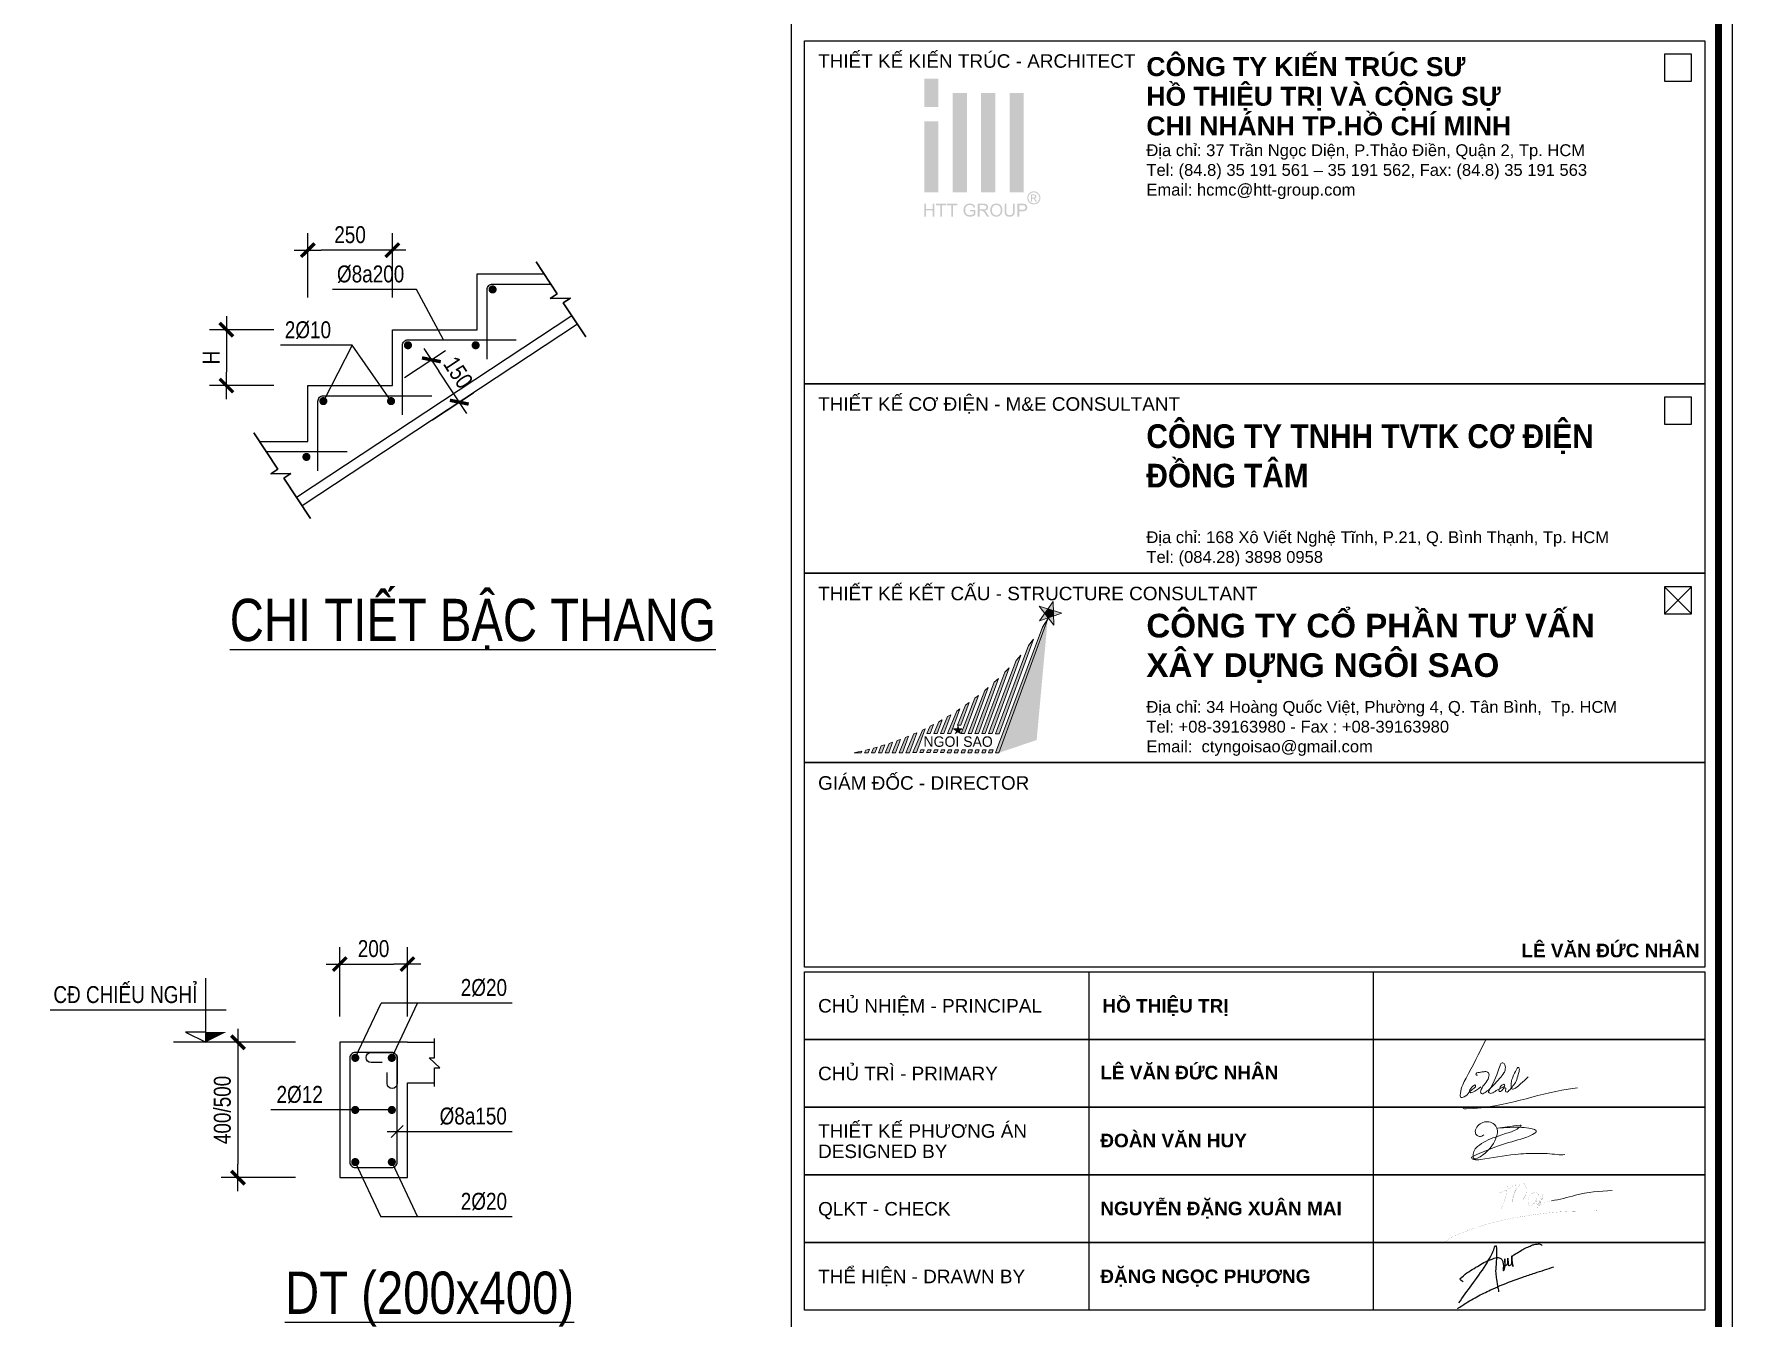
# Model space of a CAD drawing. Header units: millimetres. Extents: x 379264 to 1158416, y -283062 to 356890.
# Drawn here: x 806738 to 819280, y -22152 to -12671 of the extents above; entities that cross this region are included whole.
import ezdxf
from ezdxf.enums import TextEntityAlignment as Align

# ---------------------------------------------------------------- set-up
doc = ezdxf.new("R2010")
doc.units = ezdxf.units.MM
for name, color, linetype in [('01PM. TEXT A', 3, 'Continuous'), ('02PM. TEXT B', 4, 'Continuous'), ('04PM. THIN', 7, 'Continuous'), ('05PM. FRAME', 4, 'Continuous'), ('07PM. WACO', 6, 'Continuous'), ('08PM. SSS X', 6, 'Continuous'), ('10PM. REBAR', 1, 'Continuous'), ('11PM. DIM', 2, 'Continuous')]:
    doc.layers.add(name, color=color, linetype=linetype)
doc.layers.add('CHG_XX_Khung ten$0$A1 BORDER$0$DGIONG', color=7, linetype='Continuous', lineweight=13, true_color=0x29ffff)
doc.layers.add('CHG_XX_Khung ten$0$A1 BORDER$0$STICK', color=7, linetype='Continuous', lineweight=9, true_color=0xe60000)
doc.layers.add('CHG_XX_Khung ten$0$TEXT', color=7, linetype='Continuous', lineweight=15)
doc.styles.add('[PMDC2013]STYLE', font='arial.ttf', dxfattribs={"width": 0.8})
doc.styles.add('CHG_XX_Khung ten$0$A1 BORDER$0$ARIAL', font='arial.ttf')
doc.styles.add('CHG_XX_Khung ten$0$A1 BORDER$0$Arial - Bold', font='arialbd.ttf', dxfattribs={"height": 2.5})
doc.styles.add('CHG_XX_Khung ten$0$A1 BORDER$0$Star-AvoBold', font='VAVOB_0.TTF')
doc.styles.add('CHG_XX_Khung ten$0$Arial - Bold', font='arialbd.ttf')
doc.styles.add('CHG_XX_Khung ten$0$title block pccc$0$ARIAL', font='arial.ttf')
doc.styles.add('CHG_XX_Khung ten$0$title block pccc$0$Arial - Bold', font='arialbd.ttf', dxfattribs={"height": 2.5})
doc.dimstyles.new('20', dxfattribs={"dimtxt": 250, "dimasz": 200, "dimexe": 250, "dimexo": 0, "dimgap": 100, "dimtad": 1, "dimdec": 0, "dimlfac": 0.2, "dimzin": 0, "dimdsep": 46, "dimtxsty": '[PMDC2013]STYLE', "dimblk": 'TICK', "dimcen": 0, "dimdle": 300, "dimclrd": 2, "dimclre": 2, "dimclrt": 4, "dimadec": 0, "dimazin": 0, "dimtfac": 0.004, "dimtdec": 0, "dimtix": 1, "dimtmove": 2, "dimatfit": 3, "dimldrblk": 'TICK', "dimfxl": 1, "dimtvp": 0.8, "dimtolj": 1, "dimtzin": 0, "dimarcsym": 0})

# ---------------------------------------------------------------- blocks, each defined once
blk = doc.blocks.new('CHG_XX_Khung ten$0$A1 BORDER$0$HTT-Logo')
at = {"true_color": 0x134fb3}
h = blk.add_hatch(color=154, dxfattribs=at)
h.paths.add_polyline_path([(3, 29.1), (0, 29.1), (0, 23.1), (3, 23.1)])
h.paths.add_polyline_path([(3, 20.1), (0, 20.1), (0, 5.1), (3, 5.1)])
h.paths.add_polyline_path([(9, 26.1), (6, 26.1), (6, 5.1), (9, 5.1)])
h.paths.add_polyline_path([(15, 26.1), (12, 26.1), (12, 5.1), (15, 5.1)])
h.paths.add_polyline_path([(21, 26.1), (18, 26.1), (18, 5.1), (21, 5.1)])
h.paths.add_polyline_path([(2.12, 2.7), (1.76, 2.7), (1.76, 1.59), (0.36, 1.59), (0.36, 2.7), (0, 2.7), (0, 0), (0.36, 0), (0.36, 1.27), (1.76, 1.27), (1.76, 0), (2.12, 0)])
h.paths.add_polyline_path([(4.65, 2.7), (2.51, 2.7), (2.51, 2.38), (3.4, 2.38), (3.4, 0), (3.76, 0), (3.76, 2.38), (4.65, 2.38)])
h.paths.add_polyline_path([(6.95, 2.7), (4.81, 2.7), (4.81, 2.38), (5.7, 2.38), (5.7, 0), (6.06, 0), (6.06, 2.38), (6.95, 2.38)])
h.paths.add_polyline_path([(8.64, 1.36), (8.64, 1.41), (8.66, 1.58), (8.69, 1.75), (8.75, 1.9), (8.81, 2.03), (8.92, 2.17), (9.05, 2.28), (9.2, 2.37), (9.29, 2.39), (9.45, 2.43), (9.65, 2.44), (9.84, 2.42), (10, 2.37), (10.14, 2.29), (10.26, 2.18), (10.34, 2.03), (10.41, 1.86), (10.73, 1.95), (10.68, 2.11), (10.61, 2.26), (10.53, 2.39), (10.45, 2.47), (10.31, 2.57), (10.16, 2.65), (10.13, 2.66), (9.97, 2.71), (9.8, 2.74), (9.63, 2.75), (9.55, 2.74), (9.38, 2.73), (9.21, 2.7), (9.06, 2.65), (8.91, 2.58), (8.88, 2.56), (8.75, 2.47), (8.63, 2.36), (8.53, 2.23), (8.44, 2.07), (8.41, 1.99), (8.35, 1.84), (8.31, 1.68), (8.28, 1.51), (8.27, 1.34), (8.28, 1.26), (8.29, 1.09), (8.32, 0.92), (8.38, 0.77), (8.44, 0.62), (8.46, 0.58), (8.55, 0.44), (8.66, 0.32), (8.79, 0.21), (8.93, 0.12), (9, 0.09), (9.15, 0.03), (9.31, -0.01), (9.48, -0.04), (9.65, -0.05), (9.73, -0.04), (9.9, -0.03), (10.07, 0.01), (10.23, 0.06), (10.34, 0.11), (10.48, 0.18), (10.63, 0.27), (10.77, 0.38), (10.77, 1.38), (9.63, 1.38), (9.63, 1.06), (10.42, 1.06), (10.42, 0.56), (10.39, 0.53), (10.26, 0.45), (10.09, 0.37), (9.96, 0.32), (9.8, 0.29), (9.63, 0.28), (9.62, 0.28), (9.45, 0.29), (9.28, 0.33), (9.12, 0.4), (8.97, 0.49), (8.86, 0.61), (8.77, 0.75), (8.73, 0.85), (8.68, 1), (8.65, 1.17)])
h.paths.add_polyline_path([(13.16, 1.39), (13.28, 1.48), (13.3, 1.51), (13.39, 1.64), (13.44, 1.79), (13.46, 1.96), (13.46, 2.06), (13.42, 2.22), (13.35, 2.37), (13.31, 2.43), (13.19, 2.55), (13.05, 2.63), (13.01, 2.64), (12.87, 2.67), (12.7, 2.69), (12.5, 2.7), (11.3, 2.7), (11.3, 0), (11.66, 0), (11.66, 1.2), (12.07, 1.2), (12.11, 1.2), (12.28, 1.19), (12.44, 1.11), (12.49, 1.07), (12.62, 0.93), (12.67, 0.86), (12.77, 0.73), (12.88, 0.56), (13.23, 0), (13.68, 0), (13.21, 0.73), (13.13, 0.85), (13.03, 0.98), (12.92, 1.09), (12.86, 1.14), (12.7, 1.23), (12.86, 1.26), (13.03, 1.31)])
h.paths.add_polyline_path([(11.66, 1.51), (11.66, 2.4), (12.51, 2.4), (12.67, 2.39), (12.83, 2.35), (12.97, 2.27), (13.06, 2.13), (13.09, 1.96), (13.08, 1.87), (13.02, 1.72), (12.96, 1.64), (12.8, 1.55), (12.62, 1.52), (12.43, 1.51)], flags=16)
h.paths.add_polyline_path([(16.49, 1.43), (16.48, 1.6), (16.44, 1.77), (16.4, 1.92), (16.34, 2.07), (16.33, 2.09), (16.24, 2.23), (16.14, 2.36), (16.02, 2.47), (15.88, 2.57), (15.85, 2.59), (15.7, 2.66), (15.54, 2.71), (15.38, 2.74), (15.2, 2.75), (15.15, 2.75), (14.98, 2.73), (14.82, 2.7), (14.66, 2.64), (14.52, 2.57), (14.39, 2.48), (14.27, 2.37), (14.18, 2.26), (14.1, 2.14), (14.03, 2), (13.98, 1.84), (13.94, 1.68), (13.92, 1.5), (13.91, 1.31), (13.91, 1.29), (13.92, 1.12), (13.95, 0.96), (14, 0.8), (14.07, 0.64), (14.07, 0.62), (14.16, 0.48), (14.26, 0.35), (14.38, 0.23), (14.52, 0.14), (14.56, 0.12), (14.71, 0.04), (14.86, -0.01), (15.03, -0.04), (15.2, -0.05), (15.21, -0.05), (15.38, -0.03), (15.55, 0), (15.7, 0.05), (15.86, 0.12), (15.87, 0.13), (16.01, 0.22), (16.13, 0.33), (16.24, 0.46), (16.33, 0.61), (16.36, 0.69), (16.42, 0.84), (16.46, 1), (16.48, 1.17), (16.49, 1.35)])
h.paths.add_polyline_path([(14.28, 1.45), (14.3, 1.64), (14.34, 1.81), (14.4, 1.95), (14.47, 2.08), (14.57, 2.2), (14.73, 2.32), (14.88, 2.38), (15.04, 2.43), (15.21, 2.44), (15.38, 2.42), (15.54, 2.38), (15.69, 2.31), (15.82, 2.2), (15.93, 2.07), (16.01, 1.93), (16.04, 1.85), (16.09, 1.7), (16.12, 1.53), (16.12, 1.32), (16.11, 1.12), (16.08, 0.95), (16.03, 0.79), (15.96, 0.66), (15.86, 0.54), (15.8, 0.48), (15.67, 0.38), (15.53, 0.32), (15.37, 0.27), (15.2, 0.26), (15.12, 0.26), (14.95, 0.29), (14.8, 0.35), (14.67, 0.43), (14.54, 0.54), (14.45, 0.66), (14.37, 0.8), (14.32, 0.95), (14.29, 1.12), (14.28, 1.31)], flags=16)
h.paths.add_polyline_path([(17.31, 2.7), (16.96, 2.7), (16.96, 1.12), (16.96, 0.93), (16.98, 0.75), (17.02, 0.6), (17.06, 0.46), (17.07, 0.44), (17.15, 0.3), (17.27, 0.18), (17.4, 0.08), (17.51, 0.03), (17.67, -0.01), (17.84, -0.04), (18.02, -0.05), (18.2, -0.04), (18.37, -0.01), (18.52, 0.04), (18.66, 0.1), (18.68, 0.12), (18.81, 0.22), (18.91, 0.35), (18.99, 0.49), (19.02, 0.61), (19.06, 0.76), (19.07, 0.94), (19.08, 1.14), (19.08, 2.7), (18.72, 2.7), (18.72, 1.14), (18.72, 1.06), (18.71, 0.86), (18.68, 0.69), (18.62, 0.55), (18.55, 0.45), (18.49, 0.4), (18.36, 0.33), (18.19, 0.29), (17.99, 0.28), (17.92, 0.28), (17.75, 0.31), (17.6, 0.37), (17.46, 0.48), (17.38, 0.63), (17.34, 0.77), (17.32, 0.94), (17.31, 1.14)])
h.paths.add_polyline_path([(21.42, 1.25), (21.52, 1.34), (21.6, 1.45), (21.67, 1.59), (21.72, 1.75), (21.73, 1.92), (21.73, 1.97), (21.71, 2.13), (21.65, 2.29), (21.56, 2.44), (21.44, 2.55), (21.42, 2.56), (21.27, 2.63), (21.1, 2.67), (21.05, 2.68), (20.89, 2.7), (20.69, 2.7), (19.67, 2.7), (19.67, 0), (20.03, 0), (20.03, 1.1), (20.72, 1.1), (20.76, 1.1), (20.96, 1.11), (21.14, 1.14), (21.29, 1.19)])
h.paths.add_polyline_path([(20.03, 1.42), (20.03, 2.38), (20.72, 2.38), (20.93, 2.37), (21.06, 2.36), (21.16, 2.31), (21.28, 2.2), (21.34, 2.08), (21.37, 1.91), (21.36, 1.82), (21.31, 1.67), (21.22, 1.54), (21.09, 1.47), (20.93, 1.43), (20.73, 1.42)], flags=16)
h.paths.add_polyline_path([(23.87, 2.76), (24.01, 2.85), (24.13, 2.96), (24.24, 3.09), (24.33, 3.24), (24.35, 3.28), (24.42, 3.44), (24.47, 3.6), (24.5, 3.76), (24.51, 3.93), (24.51, 3.98), (24.49, 4.15), (24.46, 4.31), (24.4, 4.47), (24.33, 4.62), (24.29, 4.69), (24.19, 4.82), (24.08, 4.94), (23.95, 5.05), (23.81, 5.14), (23.77, 5.16), (23.61, 5.23), (23.45, 5.28), (23.29, 5.31), (23.12, 5.32), (23.08, 5.31), (22.92, 5.3), (22.76, 5.27), (22.6, 5.21), (22.44, 5.14), (22.38, 5.1), (22.24, 5.01), (22.12, 4.89), (22.01, 4.77), (21.92, 4.62), (21.89, 4.57), (21.82, 4.41), (21.77, 4.25), (21.74, 4.09), (21.73, 3.93), (21.73, 3.87), (21.75, 3.71), (21.79, 3.55), (21.84, 3.39), (21.92, 3.24), (21.95, 3.18), (22.05, 3.04), (22.16, 2.92), (22.29, 2.81), (22.43, 2.72), (22.48, 2.7), (22.64, 2.63), (22.79, 2.58), (22.96, 2.55), (23.12, 2.54), (23.18, 2.54), (23.34, 2.55), (23.5, 2.59), (23.66, 2.65), (23.82, 2.72)])
h.paths.add_polyline_path([(22.55, 2.92), (22.45, 2.98), (22.32, 3.09), (22.21, 3.21), (22.12, 3.35), (22.07, 3.44), (22.01, 3.6), (21.98, 3.76), (21.96, 3.93), (21.97, 4.03), (22, 4.19), (22.05, 4.35), (22.12, 4.51), (22.18, 4.61), (22.29, 4.73), (22.41, 4.85), (22.56, 4.94), (22.64, 4.98), (22.8, 5.04), (22.96, 5.07), (23.12, 5.09), (23.21, 5.08), (23.37, 5.06), (23.53, 5.01), (23.69, 4.94), (23.79, 4.88), (23.92, 4.77), (24.03, 4.65), (24.13, 4.51), (24.17, 4.41), (24.23, 4.25), (24.27, 4.09), (24.28, 3.93), (24.28, 3.83), (24.25, 3.67), (24.2, 3.51), (24.13, 3.35), (24.07, 3.25), (23.96, 3.13), (23.84, 3.01), (23.7, 2.92), (23.61, 2.87), (23.45, 2.81), (23.29, 2.78), (23.12, 2.77), (23.02, 2.77), (22.86, 2.8), (22.7, 2.85)], flags=16)
h.paths.add_polyline_path([(22.51, 3.16), (22.51, 4.65), (23.03, 4.65), (23.23, 4.64), (23.4, 4.62), (23.55, 4.52), (23.6, 4.47), (23.66, 4.31), (23.67, 4.25), (23.64, 4.09), (23.55, 3.96), (23.42, 3.87), (23.24, 3.82), (23.37, 3.75), (23.46, 3.64), (23.57, 3.47), (23.77, 3.16), (23.47, 3.16), (23.34, 3.39), (23.23, 3.58), (23.14, 3.7), (23.09, 3.74), (22.94, 3.79), (22.9, 3.79), (22.76, 3.79), (22.76, 3.16)], flags=0)
h.paths.add_polyline_path([(22.76, 4), (22.76, 4.45), (23.03, 4.45), (23.13, 4.45), (23.27, 4.42), (23.37, 4.35), (23.41, 4.21), (23.33, 4.06), (23.24, 4.02), (23.05, 4)], flags=0)
blk = doc.blocks.new('CHG_XX_Khung ten')
at = {"layer": 'CHG_XX_Khung ten$0$A1 BORDER$0$DGIONG'}
h = blk.add_hatch(color=256, dxfattribs=at)
h.paths.add_polyline_path([(724.94, 283.19), (724.15, 281.97), (717.19, 263.38), (717.7, 263.38)])
h.paths.add_polyline_path([(722.81, 280.17), (722.1, 279.22), (717.21, 266.21), (717.72, 266.21)], flags=17)
h.paths.add_polyline_path([(720.93, 277.8), (720.27, 277.04), (716.19, 266.22), (716.7, 266.22)])
h.paths.add_polyline_path([(719.23, 275.93), (718.6, 275.29), (715.18, 266.22), (715.69, 266.22)])
h.paths.add_polyline_path([(717.65, 274.38), (717.03, 273.81), (714.16, 266.22), (714.67, 266.22)])
h.paths.add_polyline_path([(716.14, 273.03), (715.61, 272.59), (713.15, 266.22), (713.66, 266.22)])
h.paths.add_polyline_path([(714.69, 271.86), (714.17, 271.45), (712.13, 266.23), (712.64, 266.23)])
h.paths.add_polyline_path([(713.29, 270.81), (712.76, 270.43), (711.57, 267.46), (712.07, 267.47)])
h.paths.add_polyline_path([(710.1, 266.23), (710.61, 266.24), (711.93, 269.87), (711.48, 269.56)])
h.paths.add_polyline_path([(710.61, 269.02), (710.13, 268.73), (709.08, 266.24), (709.59, 266.24)])
h.paths.add_polyline_path([(709.31, 268.26), (708.82, 267.97), (708.07, 266.24), (708.58, 266.24)])
h.paths.add_polyline_path([(708.04, 267.56), (707.54, 267.3), (707.05, 266.25), (707.56, 266.25)])
h.paths.add_polyline_path([(716.84, 263.8), (716.33, 263.8), (716.18, 263.38), (716.69, 263.38)])
h.paths.add_polyline_path([(715.67, 263.39), (715.82, 263.8), (715.32, 263.8), (715.16, 263.39)])
h.paths.add_polyline_path([(714.15, 263.39), (714.65, 263.39), (714.8, 263.8), (714.3, 263.8)])
h.paths.add_polyline_path([(713.13, 263.39), (713.64, 263.4), (713.79, 263.81), (713.28, 263.81)])
h.paths.add_polyline_path([(712.77, 263.81), (712.27, 263.81), (712.11, 263.39), (712.62, 263.4)])
h.paths.add_polyline_path([(711.25, 263.81), (711.1, 263.4), (711.61, 263.4), (711.76, 263.81)])
h.paths.add_polyline_path([(710.59, 263.4), (710.74, 263.82), (710.24, 263.82), (710.08, 263.4)])
h.paths.add_polyline_path([(709.73, 263.82), (709.22, 263.82), (709.07, 263.41), (709.57, 263.41)])
h.paths.add_polyline_path([(708.71, 263.82), (708.21, 263.82), (708.05, 263.41), (708.56, 263.41)])
h.paths.add_polyline_path([(707.54, 263.41), (707.69, 263.83), (707.19, 263.83), (707.03, 263.41)])
h.paths.add_polyline_path([(706.68, 263.83), (706.17, 263.83), (706.02, 263.42), (706.53, 263.42)])
h.paths.add_polyline_path([(705, 263.42), (705.51, 263.42), (706.79, 266.93), (706.4, 266.74)])
h.paths.add_polyline_path([(703.97, 263.37), (704.48, 263.37), (705.57, 266.36), (705.14, 266.17)])
h.paths.add_polyline_path([(704.36, 265.84), (703.91, 265.65), (702.96, 263.38), (703.46, 263.38)])
h.paths.add_polyline_path([(703.17, 265.37), (702.69, 265.19), (701.94, 263.38), (702.45, 263.38)])
h.paths.add_polyline_path([(702, 264.94), (701.5, 264.77), (700.92, 263.38), (701.43, 263.38)])
h.paths.add_polyline_path([(700.84, 264.56), (700.33, 264.4), (699.91, 263.39), (700.42, 263.39)])
h.paths.add_polyline_path([(699.7, 264.21), (699.18, 264.06), (698.89, 263.39), (699.4, 263.39)])
h.paths.add_polyline_path([(698.57, 263.9), (698.04, 263.77), (697.87, 263.38), (698.38, 263.39)])
h.paths.add_polyline_path([(697.37, 263.39), (697.45, 263.63), (696.91, 263.51), (696.35, 263.38)])
blk.add_hatch(color=256, dxfattribs=at).paths.add_polyline_path([(724.92, 283.21), (717.68, 263.38), (723.28, 265.27)])
at = {"layer": 'CHG_XX_Khung ten$0$A1 BORDER$0$STICK'}
for points in [[(723.71, 282.88), (725.74, 285.75), (725.8, 282.26), (723.67, 285.06), (727.02, 284.03)], [(725.76, 284.41), (724.96, 284.66), (724.49, 283.98), (724.99, 283.32), (725.77, 283.6)], [(711.25, 266.22), (711.64, 267.39), (712.01, 266.22), (711.02, 266.95), (712.24, 266.93)], [(711.87, 266.67), (711.78, 266.94), (711.49, 266.94), (711.4, 266.67), (711.63, 266.5)]]:
    blk.add_hatch(color=256, dxfattribs=at).paths.add_polyline_path(points)
for p, q in [((687, 577), (687, 17)), ((816, 283.93), (820, 287.93)), ((820, 283.93), (816, 287.93))]:
    blk.add_line(p, q)
at = {"color": 9, "linetype": 'Continuous'}
for p, q in [((731, 231), (731, 181)), ((773, 231), (773, 181))]:
    blk.add_line(p, q, dxfattribs=at)
for points in [[(15, 579), (826, 579), (826, 15), (15, 15)], [(816, 362.62), (820, 362.62), (820, 366.62), (816, 366.62)], [(816, 311.93), (820, 311.93), (820, 315.93), (816, 315.93)], [(816, 283.93), (820, 283.93), (820, 287.93), (816, 287.93)]]:
    blk.add_lwpolyline(points, close=True)
at = {"color": 4, "linetype": 'Continuous', "const_width": 1}
blk.add_lwpolyline([(17, 577), (824, 577), (824, 17), (17, 17)], close=True, dxfattribs=at)
at = {"linetype": 'Continuous'}
for points in [[(689, 368.62), (822, 368.62), (822, 317.93), (689, 317.93)], [(689, 317.93), (822, 317.93), (822, 289.93), (689, 289.93)], [(689, 289.93), (822, 289.93), (822, 261.93), (689, 261.93)]]:
    blk.add_lwpolyline(points, close=True, dxfattribs=at)
at = {"color": 9, "linetype": 'Continuous'}
for points in [[(689, 261.93), (822, 261.93), (822, 231.73), (689, 231.73)], [(822, 221), (689, 221), (689, 231), (822, 231)], [(822, 211), (689, 211), (689, 221), (822, 221)], [(822, 201), (689, 201), (689, 211), (822, 211)], [(822, 191), (689, 191), (689, 201), (822, 201)], [(822, 181), (689, 181), (689, 191), (822, 191)]]:
    blk.add_lwpolyline(points, close=True, dxfattribs=at)
blk.add_lwpolyline([(822, 211), (689, 211), (822, 211)], dxfattribs=at)
at = {"color": 1}
for points in [[(785.63, 182.08), (787.56, 184.76), (789.61, 187.7), (790.35, 188.98), (790.79, 189.92), (791.06, 190.59), (791.21, 189.09), (791.18, 188.31), (791.14, 187.75), (791.09, 186.47), (791.21, 185.58), (791.42, 184.31), (791.51, 183.99), (791.51, 183.74)], [(786.29, 185.19), (785.86, 185.61), (786.06, 185.86), (787.11, 186.7), (788.17, 187.35), (789.1, 187.9), (790.12, 188.41), (790.69, 188.61), (791.04, 188.74), (791.47, 188.79), (791.73, 188.72), (791.92, 188.61), (792.08, 188.33), (792.16, 188.06), (792.21, 187.84), (792.21, 187.27), (792.2, 187.05), (792.23, 186.85), (792.39, 187.1), (792.48, 187.84), (792.46, 188.12), (792.44, 188.61), (792.46, 188.03), (792.53, 187.67), (792.73, 187.74), (792.86, 187.87), (792.9, 188.09), (792.9, 188.28), (792.87, 188.7), (792.91, 188.19), (792.93, 187.79), (792.94, 187.69), (793.11, 187.61), (793.31, 187.73), (793.45, 187.93), (793.48, 188.22), (793.48, 188.64), (793.48, 189.05), (793.48, 188.49), (793.56, 187.84), (793.63, 187.45), (793.48, 188.6), (793.51, 188.92), (794.2, 189.45), (794.72, 189.76), (795.44, 190.17), (796.2, 190.5), (796.65, 190.69), (797.26, 190.79), (797.77, 190.74), (797.95, 190.55)], [(785.43, 181.21), (786.17, 181.73), (788.31, 183), (790.34, 184), (791.77, 184.64), (795.08, 185.91), (796.87, 186.5), (799.7, 187.42)]]:
    blk.add_spline(points, degree=3, dxfattribs=at)
at = {"layer": 'CHG_XX_Khung ten$0$A1 BORDER$0$DGIONG'}
for points in [[(724.94, 283.19), (717.7, 263.38), (717.19, 263.38), (724.15, 281.97), (724.94, 283.19)], [(722.81, 280.17), (717.72, 266.21), (717.21, 266.21), (722.1, 279.22), (722.81, 280.17)], [(719.23, 275.93), (715.69, 266.22), (715.18, 266.22), (718.6, 275.29), (719.23, 275.93)], [(720.93, 277.8), (716.7, 266.22), (716.19, 266.22), (720.27, 277.04), (720.93, 277.8)], [(717.65, 274.38), (714.67, 266.22), (714.16, 266.22), (717.03, 273.81), (717.65, 274.38)], [(714.69, 271.86), (712.64, 266.23), (712.13, 266.23), (714.17, 271.45), (714.69, 271.86)], [(716.14, 273.03), (713.66, 266.22), (713.15, 266.22), (715.61, 272.59), (716.14, 273.03)], [(710.61, 269.02), (709.59, 266.24), (709.08, 266.24), (710.13, 268.73), (710.61, 269.02)], [(711.93, 269.87), (710.61, 266.24), (710.1, 266.23), (711.48, 269.56), (711.93, 269.87)], [(713.29, 270.81), (712.07, 267.47), (711.57, 267.46), (712.76, 270.43), (713.29, 270.81)], [(705.57, 266.36), (704.48, 263.37), (703.97, 263.37), (705.14, 266.17), (705.57, 266.36)], [(706.79, 266.93), (705.51, 263.42), (705, 263.42), (706.4, 266.74), (706.79, 266.93)], [(708.04, 267.56), (707.56, 266.25), (707.05, 266.25), (707.54, 267.3), (708.04, 267.56)], [(709.31, 268.26), (708.58, 266.24), (708.07, 266.24), (708.82, 267.97), (709.31, 268.26)], [(697.45, 263.63), (697.37, 263.39), (696.35, 263.38), (696.91, 263.51), (697.45, 263.63)], [(698.57, 263.9), (698.38, 263.39), (697.87, 263.38), (698.04, 263.77), (698.57, 263.9)], [(699.7, 264.21), (699.4, 263.39), (698.89, 263.39), (699.18, 264.06), (699.7, 264.21)], [(700.84, 264.56), (700.42, 263.39), (699.91, 263.39), (700.33, 264.4), (700.84, 264.56)], [(702, 264.94), (701.43, 263.38), (700.92, 263.38), (701.5, 264.77), (702, 264.94)], [(703.17, 265.37), (702.45, 263.38), (701.94, 263.38), (702.69, 265.19), (703.17, 265.37)], [(704.36, 265.84), (703.46, 263.38), (702.96, 263.38), (703.91, 265.65), (704.36, 265.84)]]:
    blk.add_lwpolyline(points, dxfattribs=at)
for points in [[(706.53, 263.42), (706.68, 263.83), (706.17, 263.83), (706.02, 263.42)], [(707.54, 263.41), (707.69, 263.83), (707.19, 263.83), (707.03, 263.41)], [(708.56, 263.41), (708.71, 263.82), (708.21, 263.82), (708.05, 263.41)], [(709.57, 263.41), (709.73, 263.82), (709.22, 263.82), (709.07, 263.41)], [(710.59, 263.4), (710.74, 263.82), (710.24, 263.82), (710.08, 263.4)], [(711.61, 263.4), (711.76, 263.81), (711.25, 263.81), (711.1, 263.4)], [(712.62, 263.4), (712.77, 263.81), (712.27, 263.81), (712.11, 263.39)], [(713.64, 263.4), (713.79, 263.81), (713.28, 263.81), (713.13, 263.39)], [(714.65, 263.39), (714.8, 263.8), (714.3, 263.8), (714.15, 263.39)], [(715.67, 263.39), (715.82, 263.8), (715.32, 263.8), (715.16, 263.39)], [(716.69, 263.38), (716.84, 263.8), (716.33, 263.8), (716.18, 263.38)]]:
    blk.add_lwpolyline(points, close=True, dxfattribs=at)
at = {"layer": 'CHG_XX_Khung ten$0$A1 BORDER$0$STICK'}
for p, q in [((723.67, 285.06), (727.02, 284.03)), ((725.8, 282.26), (723.67, 285.06)), ((723.71, 282.88), (725.74, 285.75)), ((727.02, 284.03), (723.71, 282.88)), ((725.74, 285.75), (725.8, 282.26)), ((711.02, 266.95), (712.24, 266.93)), ((712.01, 266.22), (711.02, 266.95)), ((712.24, 266.93), (711.25, 266.22)), ((711.64, 267.39), (712.01, 266.22))]:
    blk.add_line(p, q, dxfattribs=at)
at = {"layer": 'CHG_XX_Khung ten$0$TEXT', "color": 1}
blk.add_lwpolyline([(801.29, 204.04, -0.124137), (800.16, 204.02, 0.028888), (797.25, 204.19, 0.026156), (793.98, 204.04, 0.007061), (788.86, 203.28, -0.091769), (787.85, 203.27, -0.25841), (787.51, 203.62, -0.039719), (788.28, 204, -0.004242), (791.23, 205.18, -0.019244), (794.8, 206.31, 0.094204), (797.02, 207.28, 0.504882), (796.98, 207.63, 0.07616), (796.3, 207.87, 0.041135), (794.97, 208.03, 0.034641), (791.34, 207.9, 0.01407), (792.8, 208.12, 0.003668), (794.71, 208.36, -0.800617), (794.79, 208.18, -0.093248), (793.21, 207.32, 0.020479), (791.05, 206.59, 0.096842), (788.38, 205.18, 0.259163), (787.77, 203.63, 0.564182), (788.17, 203.39, 0.087383), (789.69, 204.36, 0.156422), (791.35, 207.23, 0.228987), (790.91, 208.45, 0.272068), (789.19, 208.76, 0.293527), (788.08, 207.43, 0.171419), (788.25, 206.94, 0.281707), (788.69, 206.7, 0.217513), (789.34, 206.92)], format="xyb", dxfattribs=at)
at = {"layer": 'CHG_XX_Khung ten$0$TEXT', "color": 1, "const_width": 0.0121}
for points in [[(791.6, 198.34, 0.143835), (794.1, 199.89, -0.075685), (793.5, 197.02, -0.172299), (794.95, 199.92, -0.299798), (795.6, 198.96, -0.170508), (795.36, 197.75, 0.168316), (795.11, 197.03)], [(791.95, 196.04, -0.054469), (792.33, 197.1, 0.103257), (792.78, 199.38)], [(797.47, 197.92, 0.401177), (797.3, 198.32, 0.483935), (795.9, 197.43, 0.196997), (796.02, 196.61, 0.296639), (796.38, 196.53, 0.183057), (797.12, 197.39)], [(797.48, 198.09, 0.142769), (797.07, 197.1, 0.220826), (797.29, 196.56, 0.106687), (798.07, 198.16, 0.181562), (797.64, 197.4, -0.039872), (797.25, 196.09, -0.060225), (798.09, 197.69, 0.017174), (797.52, 196.45, -0.149286), (799.3, 197.16)], [(806.31, 195.73, -0.026807), (805.12, 195.66, 0.027369), (800.25, 195.52, 0.022423), (795.26, 194.89, 0.038275), (791.04, 194.04, 0.053272), (785.95, 192.37, 0.118692), (783.44, 190.96)]]:
    blk.add_lwpolyline(points, format="xyb", dxfattribs=at)
at = {"layer": 'CHG_XX_Khung ten$0$TEXT', "color": 1}
for centre, radius, start, end in [((808.51, 174.85), 23.83, 90.5448, 103.6788), ((793.37, 230.45), 33.81, 280.1185, 286.3373)]:
    blk.add_arc(centre, radius, start, end, dxfattribs=at)
for points in [[(789.62, 220.97), (786.72, 215.31), (785.87, 213.03), (785.94, 212.46), (786.42, 212.53), (787.18, 213.24), (787.77, 213.73), (788.12, 214.16), (788.07, 214.29), (787.94, 214.27), (787.28, 213.56), (787.2, 213.33), (787.26, 213.21), (787.44, 213.16), (787.7, 213.23), (788.87, 214.02)], [(788.4, 215.73), (788.18, 215.82), (788.21, 216), (788.32, 216.07), (788.7, 216.16), (789.23, 216.24), (789.76, 216.24), (790.01, 216.08), (790.1, 215.79), (790.05, 215.41), (788.96, 213.65), (788.88, 213.4), (788.88, 213.13), (789, 213.02), (789.17, 213.01), (789.51, 213.17), (790.77, 214.27), (791.67, 215.27), (792.3, 216.07), (792.5, 216.66), (792.49, 217.11), (792.33, 217.45), (792.13, 217.58), (791.94, 217.52), (791.73, 217.16), (790.12, 213.5), (790.04, 213.21), (790.14, 213.12), (791.53, 213.7), (792.32, 214.06), (792.42, 214.24), (792.36, 214.39), (792.17, 214.35), (791.86, 214.12), (791.68, 213.82), (791.57, 213.47), (791.67, 213.35), (791.96, 213.42), (792.51, 213.89), (792.61, 213.78), (792.55, 213.52), (792.61, 213.3), (792.77, 213.25), (793.05, 213.46), (794.1, 214.86), (794.42, 215.85), (794.57, 216.45), (794.53, 216.83), (794.42, 216.89), (794.27, 216.8), (794.14, 216.57), (793.62, 215.47), (793.41, 214.74), (793.36, 214.18), (793.41, 213.82), (793.56, 213.67), (793.77, 213.71), (794.19, 213.99), (795.35, 214.98), (795.89, 215.51)], [(786.22, 211.12), (786.28, 210.87), (786.71, 210.78), (801.78, 213.69), (803.18, 213.88)]]:
    blk.add_spline(points, degree=3, dxfattribs=at)
at = {"xscale": 0.7, "yscale": 0.7, "zscale": 0.7}
blk.add_blockref('CHG_XX_Khung ten$0$A1 BORDER$0$HTT-Logo', (706.68, 342.64), dxfattribs=at)
for s, height, style, p in [('THIẾT KẾ KIẾN TRÚC - ARCHITECT', 2, 'CHG_XX_Khung ten$0$A1 BORDER$0$ARIAL', (691, 365.62)), ('THIẾT KẾ CƠ ĐIỆN - M&E CONSULTANT', 2, 'CHG_XX_Khung ten$0$A1 BORDER$0$ARIAL', (691, 314.93)), ('THIẾT KẾ KẾT CẤU - STRUCTURE CONSULTANT', 2, 'CHG_XX_Khung ten$0$A1 BORDER$0$ARIAL', (691, 286.93)), ('GIÁM ĐỐC - DIRECTOR', 2, 'CHG_XX_Khung ten$0$title block pccc$0$ARIAL', (691, 258.93)), ('CHỦ NHIỆM - PRINCIPAL', 2, 'CHG_XX_Khung ten$0$title block pccc$0$ARIAL', (691, 226)), ('HỒ THIỆU TRỊ', 2, 'CHG_XX_Khung ten$0$title block pccc$0$Arial - Bold', (733, 226)), ('CHỦ TRÌ - PRIMARY', 2, 'CHG_XX_Khung ten$0$title block pccc$0$ARIAL', (691, 216)), ('LÊ VĂN ĐỨC NHÂN', 2.0073, 'CHG_XX_Khung ten$0$Arial - Bold', (732.68, 216.13)), ('THIẾT KẾ PHƯƠNG ÁN', 2, 'CHG_XX_Khung ten$0$title block pccc$0$ARIAL', (691, 207.5)), ('ĐOÀN VĂN HUY', 2.0073, 'CHG_XX_Khung ten$0$Arial - Bold', (732.68, 206.09)), ('DESIGNED BY', 2, 'CHG_XX_Khung ten$0$title block pccc$0$ARIAL', (691, 204.5)), ('QLKT - CHECK', 2, 'CHG_XX_Khung ten$0$title block pccc$0$ARIAL', (691, 196)), ('NGUYỄN ĐẶNG XUÂN MAI', 2.0073, 'CHG_XX_Khung ten$0$Arial - Bold', (732.68, 196.05)), ('THỂ HIỆN - DRAWN BY', 2, 'CHG_XX_Khung ten$0$title block pccc$0$ARIAL', (691, 186)), ('ĐẶNG NGỌC PHƯƠNG', 2.0073, 'CHG_XX_Khung ten$0$Arial - Bold', (732.68, 186.02))]:
    blk.add_text(s, height=height, dxfattribs=dict(style=style)).set_placement(p, align=Align.MIDDLE_LEFT)
at = {"style": 'CHG_XX_Khung ten$0$Arial - Bold'}
blk.add_text('LÊ VĂN ĐỨC NHÂN', height=2.0073, dxfattribs=at).set_placement((821.19, 234.17), align=Align.MIDDLE_RIGHT)
at = {"ltscale": 10, "insert": (739.49, 366.19), "char_height": 2.8, "width": 76.248, "attachment_point": 1, "line_spacing_factor": 0.938532, "style": 'CHG_XX_Khung ten$0$A1 BORDER$0$Arial - Bold'}
blk.add_mtext('CÔNG TY KIẾN TRÚC SƯ\\PHỒ THIỆU TRỊ VÀ CỘNG SỰ\\PCHI NHÁNH TP.HỒ CHÍ MINH', dxfattribs=at)
at = {"ltscale": 10}
for s, insert, char_height, width, attachment_point, style in [('Địa chỉ: 37 Trần Ngọc Diện, P.Thảo Điền, Quận 2, Tp. HCM\\PTel: (84.8) 35 191 561 – 35 191 562, Fax: (84.8) 35 191 563\\PEmail: hcmc@htt-group.com', (739.49, 345.2), 1.75, 83.001, 7, 'CHG_XX_Khung ten$0$A1 BORDER$0$ARIAL'), ('{\\W0.9;CÔNG TY TNHH TVTK CƠ ĐIỆN \\PĐỒNG TÂM}', (739.49, 311.93), 3.5, 76.248, 1, 'CHG_XX_Khung ten$0$A1 BORDER$0$Arial - Bold'), ('\\pt8.75;Địa chỉ: 168 Xô Viết Nghệ Tĩnh, P.21, Q. Bình Thạnh, Tp. HCM \\P\\ptz;Tel: (084.28) 3898 0958', (739.49, 290.93), 1.75, 83.001, 7, 'CHG_XX_Khung ten$0$A1 BORDER$0$ARIAL'), ('CÔNG TY CỔ PHẦN TƯ VẤN \\PXÂY DỰNG NGÔI SAO', (739.49, 283.93), 3.5, 76.248, 1, 'CHG_XX_Khung ten$0$A1 BORDER$0$Arial - Bold'), ('Địa chỉ: 34 Hoàng Quốc Việt, Phường 4, Q. Tân Bình,  Tp. HCM\\PTel: +08-39163980 - Fax : +08-39163980 \\PEmail:  ctyngoisao@gmail.com', (739.49, 262.93), 1.75, 83.001, 7, 'CHG_XX_Khung ten$0$A1 BORDER$0$ARIAL')]:
    blk.add_mtext(s, dxfattribs=dict(at, insert=insert, char_height=char_height, width=width, attachment_point=attachment_point, style=style))
at = {"layer": 'CHG_XX_Khung ten$0$A1 BORDER$0$STICK', "style": 'CHG_XX_Khung ten$0$A1 BORDER$0$Star-AvoBold', "width": 1}
blk.add_text('NGOI SAO', height=1.547, dxfattribs=at).set_placement((706.57, 264.27))
blk = doc.blocks.new('TICK')
at = {"color": 0, "linetype": 'ByBlock'}
blk.add_line((1, 0), (-1, 0), dxfattribs=at)
at = {"color": 7, "linetype": 'ByBlock', "const_width": 0.25}
blk.add_lwpolyline([(-0.5, -0.5), (0.5, 0.5)], dxfattribs=at)
blk = doc.blocks.new('*D415')
at = {"layer": '11PM. DIM', "color": 2, "lineweight": -2, "ltscale": 0.3, "transparency": 16777216}
for p, q in [((352, 4759), (352, 5709)), ((1602, 4759), (1602, 5709)), ((1402, 5459), (552, 5459))]:
    blk.add_line(p, q, dxfattribs=at)
at = {"layer": 'Defpoints', "color": 0, "ltscale": 0.3, "transparency": 16777216}
for p in [(352, 5459), (352, 4759), (1602, 4759)]:
    blk.add_point(p, dxfattribs=at)
at = {"layer": '11PM. DIM', "color": 2, "lineweight": -2, "ltscale": 0.3, "transparency": 16777216, "xscale": 200, "yscale": 200, "zscale": 200, "rotation": 180}
blk.add_blockref('TICK', (352, 5459), dxfattribs=at)
at = {"layer": '11PM. DIM', "color": 2, "lineweight": -2, "ltscale": 0.3, "transparency": 16777216, "xscale": 200, "yscale": 200, "zscale": 200}
blk.add_blockref('TICK', (1602, 5459), dxfattribs=at)
at = {"layer": '11PM. DIM', "color": 4, "ltscale": 0.3, "transparency": 16777216, "insert": (977, 5687), "char_height": 250, "attachment_point": 5, "style": '[PMDC2013]STYLE'}
blk.add_mtext('\\A1;250', dxfattribs=at)
blk = doc.blocks.new('*D416')
at = {"layer": '11PM. DIM', "color": 2, "lineweight": -2, "ltscale": 0.3, "transparency": 16777216}
for p, q in [((-150, 4284), (-1100, 4284)), ((-850, 4084), (-850, 3659)), ((-150, 3459), (-1100, 3459))]:
    blk.add_line(p, q, dxfattribs=at)
at = {"layer": 'Defpoints', "color": 0, "ltscale": 0.3, "transparency": 16777216}
for p in [(-150, 4284), (-850, 3459), (-150, 3459)]:
    blk.add_point(p, dxfattribs=at)
at = {"layer": '11PM. DIM', "color": 2, "lineweight": -2, "ltscale": 0.3, "transparency": 16777216, "xscale": 200, "yscale": 200, "zscale": 200}
for p, rotation in [((-850, 4284), 90), ((-850, 3459), 270)]:
    blk.add_blockref('TICK', p, dxfattribs=dict(at, rotation=rotation))
at = {"layer": '11PM. DIM', "color": 4, "ltscale": 0.3, "transparency": 16777216, "insert": (-1075, 3872), "char_height": 250, "attachment_point": 5, "rotation": 90, "style": '[PMDC2013]STYLE'}
blk.add_mtext('\\A1;H', dxfattribs=at)
blk = doc.blocks.new('*D417')
at = {"layer": '11PM. DIM', "color": 2, "lineweight": -2, "ltscale": 0.3, "transparency": 16777216}
for p, q in [((1781, 3577), (2387, 3977)), ((2481, 3380), (2288, 3672)), ((2195, 2951), (2800, 3351))]:
    blk.add_line(p, q, dxfattribs=at)
at = {"layer": 'Defpoints', "color": 0, "ltscale": 0.3, "transparency": 16777216}
for p in [(2178, 3839), (1781, 3577), (2195, 2951)]:
    blk.add_point(p, dxfattribs=at)
at = {"layer": '11PM. DIM', "color": 2, "lineweight": -2, "ltscale": 0.3, "transparency": 16777216, "xscale": 200, "yscale": 200, "zscale": 200}
for p, rotation in [((2178, 3839), 123.4248111820387), ((2591, 3213), 303.4248111820388)]:
    blk.add_blockref('TICK', p, dxfattribs=dict(at, rotation=rotation))
at = {"layer": '11PM. DIM', "color": 4, "ltscale": 0.3, "transparency": 16777216, "insert": (2574, 3651), "char_height": 250, "attachment_point": 5, "rotation": 303.4248, "style": '[PMDC2013]STYLE'}
blk.add_mtext('\\A1;150', dxfattribs=at)
blk = doc.blocks.new('*D1543')
at = {"layer": '11PM. DIM', "color": 2, "lineweight": -2, "transparency": 16777216}
for p, q in [((0, 2379), (0, 3405)), ((1000, 2379), (1000, 3405)), ((200, 3155), (800, 3155))]:
    blk.add_line(p, q, dxfattribs=at)
at = {"layer": 'Defpoints', "color": 0, "transparency": 16777216}
for p in [(1000, 3155), (0, 2379), (1000, 2379)]:
    blk.add_point(p, dxfattribs=at)
at = {"layer": '11PM. DIM', "color": 2, "lineweight": -2, "transparency": 16777216, "xscale": 200, "yscale": 200, "zscale": 200, "rotation": 180}
blk.add_blockref('TICK', (0, 3155), dxfattribs=at)
at = {"layer": '11PM. DIM', "color": 2, "lineweight": -2, "transparency": 16777216, "xscale": 200, "yscale": 200, "zscale": 200}
blk.add_blockref('TICK', (1000, 3155), dxfattribs=at)
at = {"layer": '11PM. DIM', "color": 4, "transparency": 16777216, "insert": (500, 3383), "char_height": 250, "attachment_point": 5, "style": '[PMDC2013]STYLE'}
blk.add_mtext('\\A1;200', dxfattribs=at)
blk = doc.blocks.new('*D1544')
at = {"layer": '11PM. DIM', "color": 2, "lineweight": -2, "transparency": 16777216}
for p, q in [((-653, 2000), (-1753, 2000)), ((-1503, 1800), (-1503, 200)), ((-653, 0), (-1753, 0))]:
    blk.add_line(p, q, dxfattribs=at)
at = {"layer": 'Defpoints', "color": 0, "transparency": 16777216}
for p in [(-653, 2000), (-1503, 0), (-653, 0)]:
    blk.add_point(p, dxfattribs=at)
at = {"layer": '11PM. DIM', "color": 2, "lineweight": -2, "transparency": 16777216, "xscale": 200, "yscale": 200, "zscale": 200}
for p, rotation in [((-1503, 2000), 90), ((-1503, 0), 270)]:
    blk.add_blockref('TICK', p, dxfattribs=dict(at, rotation=rotation))
at = {"layer": '11PM. DIM', "color": 4, "transparency": 16777216, "insert": (-1733, 1000), "char_height": 250, "width": 1149.72, "attachment_point": 5, "rotation": 90, "style": '[PMDC2013]STYLE'}
blk.add_mtext('\\A1;400/500', dxfattribs=at)
blk = doc.blocks.new('*U5')
at = {"layer": '08PM. SSS X'}
blk.add_lwpolyline([(230, 150), (770, 150, 0.414214), (850, 230), (850, 1770, 0.414214), (770, 1850), (230, 1850, 0.414214), (150, 1770), (150, 230, 0.414214)], format="xyb", close=True, dxfattribs=at)
blk = doc.blocks.new('*U806')
at = {"layer": '04PM. THIN'}
for p, q in [((0, 0), (0, 950)), ((-300, 475), (2300, 475)), ((0, 150), (300, 150)), ((300, 150), (0, 0))]:
    blk.add_line(p, q, dxfattribs=at)
at = {"layer": '04PM. THIN', "linetype": 'ByBlock'}
blk.add_line((-475, 0), (475, 0), dxfattribs=at)
at = {"layer": '04PM. THIN'}
blk.add_solid([(0, 0), (0, 150), (-300, 150)], dxfattribs=at)
blk = doc.blocks.new('A$C6A316276')
at = {"layer": '04PM. THIN'}
blk.add_line((1006, 4053.3), (582.4, 3229.1), dxfattribs=at)
for points in [[(4458, 4177.7), (4458, 4177.7), (4125.8, 4681.1), (4231.5, 4752.1), (3934.3, 4747.2), (4037.3, 4815.2), (3726.3, 5286.4), (3726.3, 5286.4), (4037.4, 4815), (3934.3, 4747.2), (4231.5, 4752.1), (4125.5, 4681.6)], [(390.8, 1493.3), (390.8, 1493.3), (-3.3, 2090.4), (102.4, 2161.3), (-194.9, 2156.5), (-91.8, 2224.5), (-446.6, 2762), (-446.6, 2762), (-91.7, 2224.3), (-194.9, 2156.5), (102.4, 2161.3), (-3.6, 2090.8)]]:
    blk.add_lwpolyline(points, close=True, dxfattribs=at)
at = {"layer": '04PM. THIN', "flags": 128}
for points in [[(2356.5, 4134.1), (1958.4, 4878.3), (719.4, 4878.3)], [(1582.4, 3229.1), (1006, 4053.3), (-50.9, 4053.3)]]:
    blk.add_lwpolyline(points, dxfattribs=at)
at = {"layer": '04PM. THIN', "const_width": 60}
for points in [[(3052.4, 4879.1, 1), (3112.4, 4879.1, 1)], [(1802.4, 4054.1, 1), (1862.4, 4054.1, 1)], [(2802.4, 4054.1, 1), (2862.4, 4054.1, 1)], [(552.4, 3229.1, 1), (612.4, 3229.1, 1)], [(1552.4, 3229.1, 1), (1612.4, 3229.1, 1)], [(302.4, 2404.1, 1), (362.4, 2404.1, 1)]]:
    blk.add_lwpolyline(points, format="xyb", close=True, dxfattribs=at)
at = {"layer": '05PM. FRAME', "ltscale": 0.25}
for points in [[(-362.2, 2634.1), (352.4, 2634.1), (352.4, 3459.1), (1602.4, 3459.1), (1602.4, 4284.1), (2852.4, 4284.1), (2852.4, 5109.1), (3843.3, 5109.1)], [(4335.1, 4364), (267.8, 1679.6)]]:
    blk.add_lwpolyline(points, dxfattribs=at)
at = {"layer": '08PM. SSS X', "ltscale": 400}
for points in [[(3002.4, 3849.2), (3002.4, 4879.1, -0.4142136), (3082.4, 4959.1), (3942.3, 4959.1)], [(1752.4, 3024.2), (1752.4, 4054.1, -0.4142136), (1832.4, 4134.1), (3432.6, 4134.1)], [(502.4, 2199.2), (502.4, 3229.1, -0.4142136), (582.4, 3309.1), (2182.6, 3309.1)]]:
    blk.add_lwpolyline(points, format="xyb", dxfattribs=at)
for points in [[(4252.4, 4489.2), (185.1, 1804.8)], [(-263.2, 2484.1), (932.6, 2484.1)]]:
    blk.add_lwpolyline(points, dxfattribs=at)
at = {"layer": '01PM. TEXT A', "style": '[PMDC2013]STYLE', "width": 0.8}
blk.add_text('%%UCHI TIẾT BẬC THANG', height=625, dxfattribs=at).set_placement((2789, -317.4), align=Align.CENTER)
at = {"layer": '02PM. TEXT B', "color": 4, "style": '[PMDC2013]STYLE', "width": 0.8}
for s, p in [('%%C8a200', (783.5, 4983.3)), ('2%%C10', (13.1, 4158.3))]:
    blk.add_text(s, height=250, dxfattribs=at).set_placement(p)
at = {"layer": '11PM. DIM', "ltscale": 0.3}
dim = blk.add_linear_dim(base=(352.4, 5459.1), p1=(1602.4, 4759.1), p2=(352.4, 4759.1), angle=180, dimstyle='20', override={"dimtxsty": '[PMDC2013]STYLE'}, dxfattribs=at)
dim.commit()
dim.dimension.update_dxf_attribs({"geometry": '*D415', "text_midpoint": (977.4, 5686.8)})
dim = blk.add_linear_dim(base=(-850.2, 3459.1), p1=(-150.2, 4284.1), p2=(-150.2, 3459.1), angle=270, text='H', dimstyle='20', override={"dimtxsty": '[PMDC2013]STYLE'}, dxfattribs=at)
dim.commit()
dim.dimension.update_dxf_attribs({"geometry": '*D416', "text_midpoint": (-1075.2, 3871.6)})
dim = blk.add_linear_dim(base=(2177.9, 3838.9), p1=(2194.6, 2951.3), p2=(1781.5, 3577.3), angle=123.42481, dimstyle='20', dxfattribs=at)
dim.commit()
dim.dimension.update_dxf_attribs({"geometry": '*D417', "text_midpoint": (2574.5, 3651.4)})
blk = doc.blocks.new('A$C1FC4012A')
at = {"layer": '04PM. THIN', "linetype": 'ByBlock'}
for p, q in [((230, 1770), (611.6, 2580)), ((2549.5, 2580), (611.6, 2580)), ((770, 1770), (1151.6, 2580)), ((770, 1000), (-1019.2, 1000)), ((700, 680.7), (2549.5, 680.7)), ((230, 230), (608.4, -580)), ((770, 230), (1148.4, -580)), ((2549.5, -580), (608.4, -580))]:
    blk.add_line(p, q, dxfattribs=at)
at = {"layer": '04PM. THIN', "linetype": 'ByBlock', "flags": 128}
blk.add_lwpolyline([(1400, 1347.3), (1400, 1622), (1480, 1622), (1320, 1772), (1400, 1772), (1400, 2054.5)], dxfattribs=at)
at = {"layer": '04PM. THIN', "const_width": 60}
for points in [[(200, 1770, 1), (260, 1770, 1)], [(740, 1770, 1), (800, 1770, 1)], [(200, 1000, 1), (260, 1000, 1)], [(740, 1000, 1), (800, 1000, 1)], [(200, 230, 1), (260, 230, 1)], [(740, 230, 1), (800, 230, 1)]]:
    blk.add_lwpolyline(points, format="xyb", close=True, dxfattribs=at)
at = {"layer": '05PM. FRAME'}
for p, q in [((1000, 2000), (0, 2000)), ((0, 2000), (0, 0)), ((1000, 2000), (1400, 2000)), ((1000, 0), (1000, 1400)), ((1000, 1400), (1400, 1400)), ((0, 0), (1000, 0))]:
    blk.add_line(p, q, dxfattribs=at)
at = {"layer": '07PM. WACO'}
blk.add_lwpolyline([(626.9, 1700), (463.8, 1700, -1), (463.8, 1850), (770, 1850, -0.4142136), (850, 1770), (850, 1392.4, -1), (700, 1392.4), (700, 1555.5)], format="xyb", dxfattribs=at)
at = {"layer": '10PM. REBAR'}
blk.add_line((761.6, 592.3), (938.4, 769), dxfattribs=at)
at = {"layer": '02PM. TEXT B', "ltscale": 500, "xscale": -1}
blk.add_blockref('*U806', (-1978.3, 2000), dxfattribs=at)
at = {"layer": '08PM. SSS X'}
blk.add_blockref('*U5', (0, 0), dxfattribs=at)
at = {"layer": '01PM. TEXT A', "style": '[PMDC2013]STYLE', "width": 0.8}
for s, p in [('%%UDT (200x400)', (1326.9, -2013.3)), ('%%UDT1 (200x500)', (1313.3, -3209.7))]:
    blk.add_text(s, height=625, dxfattribs=at).set_placement(p, align=Align.CENTER)
at = {"layer": '02PM. TEXT B', "ltscale": 500, "style": '[PMDC2013]STYLE', "width": 0.8}
blk.add_text('CĐ CHIẾU NGHỈ', height=250, dxfattribs=at).set_placement((-4228.8, 2705, 0), align=Align.MIDDLE_LEFT)
at = {"layer": '02PM. TEXT B', "color": 4, "style": '[PMDC2013]STYLE', "width": 0.8}
for s, height, p in [('2%%C20', 250, (1788.3, 2685)), ('2%%C12', 250, (-932.8, 1105)), ('%%C8a150', 250, (1475.5, 785.7)), ('2%%C20', 250, (1788.3, -475)), ('ĐAI CHỐNG XOẮN', 406.25, (-665, -4183.6))]:
    blk.add_text(s, height=height, dxfattribs=at).set_placement(p)
at = {"layer": '11PM. DIM'}
dim = blk.add_aligned_dim(p1=(0, 2378.6), p2=(1000, 2378.6), distance=776.8, dimstyle='20', override={"dimtxsty": '[PMDC2013]STYLE'}, dxfattribs=at)
dim.commit()
dim.dimension.update_dxf_attribs({"geometry": '*D1543', "text_midpoint": (500, 3383.1)})
dim = blk.add_aligned_dim(p1=(-653.3, 2000), p2=(-653.3, 0), distance=-850, text='<>/500', dimstyle='20', override={"dimtxsty": '[PMDC2013]STYLE'}, dxfattribs=at)
dim.commit()
dim.dimension.update_dxf_attribs({"geometry": '*D1544', "text_midpoint": (-1732.6, 1000)})

msp = doc.modelspace()

# ---------------------------------------------------------------- block references
at = {"layer": '04PM. THIN', "xscale": 50, "yscale": 50, "zscale": 50}
msp.add_blockref('CHG_XX_Khung ten', (777979.92, -31152.33), dxfattribs=at)

# ---------------------------------------------------------------- next in the draw order: block references
at = {"layer": '01PM. TEXT A', "xscale": 0.5, "yscale": 0.5, "zscale": 0.5}
msp.add_blockref('A$C6A316276', (808584.46, -16998.8), dxfattribs=at)
at = {"layer": '11PM. DIM', "xscale": 0.5, "yscale": 0.5, "zscale": 0.5}
msp.add_blockref('A$C1FC4012A', (808996.44, -21122.07), dxfattribs=at)

doc.saveas('drawing.dxf')
